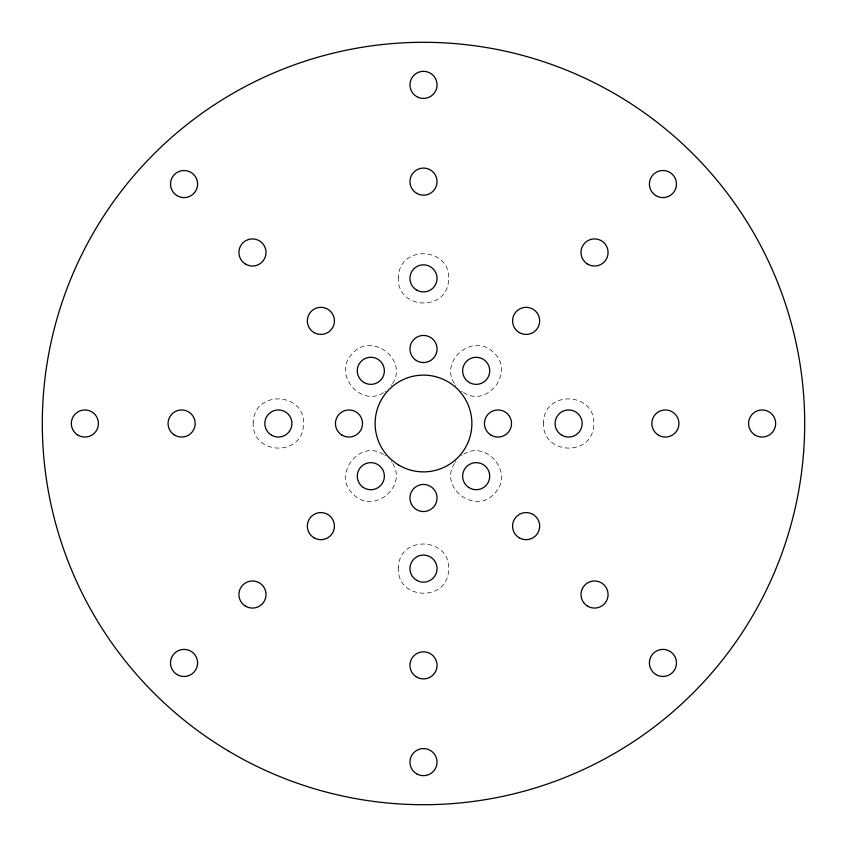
<?xml version="1.0" encoding="UTF-8"?>
<svg xmlns="http://www.w3.org/2000/svg" width="847" height="847" viewBox="0 0 847 847"><rect width="100%" height="100%" fill="white"/><g stroke="black" fill="none" stroke-linecap="round" stroke-linejoin="round"><path stroke-width="0.64" stroke-dasharray="4.24 3.18" d="M392.5 383.553C408.572 359.382 371.155 331.389 352.49 353.601C331.78 373.336 361.034 408.699 384.305 392.066M454.5 463.447C438.428 487.618 475.845 515.611 494.51 493.399C515.22 473.664 485.966 438.301 462.695 454.934M391.176 385.607L391.663 384.887M455.337 462.113L455.824 461.393M385.025 391.568L385.607 391.176M461.393 455.824L461.975 455.432M463.447 392.5C487.618 408.572 515.611 371.155 493.399 352.49C473.664 331.78 438.301 361.034 454.934 384.305M383.553 454.5C359.382 438.428 331.389 475.845 353.601 494.51C373.336 515.22 408.699 485.966 392.066 462.695M461.393 391.176L462.113 391.663M384.887 455.337L385.607 455.824M455.432 385.025L455.824 385.607M391.176 461.393L391.568 461.975M253.242 422.335C251.051 455.061 302.665 457.444 303.501 424.665C305.693 391.939 254.079 389.556 253.242 422.335M398.376 277.213C396.184 309.938 447.788 312.321 448.624 279.542C450.816 246.816 399.212 244.423 398.376 277.213M398.376 567.458C396.184 600.184 447.788 602.577 448.624 569.787C450.816 537.062 399.212 534.679 398.376 567.458M543.499 422.335C541.307 455.061 592.921 457.444 593.758 424.665C595.949 391.939 544.335 389.556 543.499 422.335"/><path stroke-width="1.27" d="M227.843 750.654A381.192 381.192 0 0 0 804.65 429.365A381.192 381.192 0 0 0 238.007 90.481A381.192 381.192 0 0 0 227.843 750.654M398.503 464.918A48.374 48.374 0 0 0 471.864 424.442A48.374 48.374 0 0 0 400.133 381.139A48.374 48.374 0 0 0 398.503 464.918M490.879 435.03A13.541 13.541 0 0 0 511.535 423.902A13.541 13.541 0 0 0 491.578 411.578A13.541 13.541 0 0 0 490.879 435.03M416.385 360.526A13.541 13.541 0 0 0 437.041 349.398A13.541 13.541 0 0 0 417.073 337.074A13.541 13.541 0 0 0 416.385 360.526M341.881 435.03A13.541 13.541 0 0 0 362.537 423.902A13.541 13.541 0 0 0 342.58 411.578A13.541 13.541 0 0 0 341.881 435.03M416.385 509.523A13.541 13.541 0 0 0 437.041 498.396A13.541 13.541 0 0 0 417.073 486.072A13.541 13.541 0 0 0 416.385 509.523M658.606 435.231A13.541 13.541 0 0 0 678.923 423.5A13.541 13.541 0 0 0 658.606 411.769A13.541 13.541 0 0 0 658.606 435.231M754.635 434.786A13.541 13.541 0 0 0 775.64 424.347A13.541 13.541 0 0 0 756.106 411.367A13.541 13.541 0 0 0 754.635 434.786M655.811 195.572A13.541 13.541 0 0 0 676.478 184.477A13.541 13.541 0 0 0 656.541 172.121A13.541 13.541 0 0 0 655.811 195.572M587.394 263.978A13.541 13.541 0 0 0 608.072 252.893A13.541 13.541 0 0 0 588.136 240.527A13.541 13.541 0 0 0 587.394 263.978M416.724 96.6A13.541 13.541 0 0 0 437.041 84.88A13.541 13.541 0 0 0 416.724 73.149A13.541 13.541 0 0 0 416.724 96.6M416.724 193.36A13.541 13.541 0 0 0 437.041 181.629A13.541 13.541 0 0 0 416.724 169.898A13.541 13.541 0 0 0 416.724 193.36M245.334 263.978A13.541 13.541 0 0 0 266.011 252.893A13.541 13.541 0 0 0 246.064 240.527A13.541 13.541 0 0 0 245.334 263.978M176.917 195.572A13.541 13.541 0 0 0 197.595 184.477A13.541 13.541 0 0 0 177.658 172.121A13.541 13.541 0 0 0 176.917 195.572M174.133 434.786A13.541 13.541 0 0 0 195.138 424.347A13.541 13.541 0 0 0 175.604 411.367A13.541 13.541 0 0 0 174.133 434.786M78.104 435.231A13.541 13.541 0 0 0 98.421 423.5A13.541 13.541 0 0 0 78.104 411.769A13.541 13.541 0 0 0 78.104 435.231M245.334 606.039A13.541 13.541 0 0 0 266.011 594.954A13.541 13.541 0 0 0 246.064 582.598A13.541 13.541 0 0 0 245.334 606.039M176.917 674.456A13.541 13.541 0 0 0 197.595 663.37A13.541 13.541 0 0 0 177.658 651.004A13.541 13.541 0 0 0 176.917 674.456M416.004 676.658A13.541 13.541 0 0 0 437.02 666.229A13.541 13.541 0 0 0 417.476 653.238A13.541 13.541 0 0 0 416.004 676.658M416.724 773.851A13.541 13.541 0 0 0 437.041 762.12A13.541 13.541 0 0 0 416.724 750.4A13.541 13.541 0 0 0 416.724 773.851M587.394 606.039A13.541 13.541 0 0 0 608.072 594.954A13.541 13.541 0 0 0 588.136 582.598A13.541 13.541 0 0 0 587.394 606.039M655.811 674.456A13.541 13.541 0 0 0 676.478 663.37A13.541 13.541 0 0 0 656.541 651.004A13.541 13.541 0 0 0 655.811 674.456M519.253 537.792A13.541 13.541 0 0 0 539.666 526.22A13.541 13.541 0 0 0 519.433 514.341A13.541 13.541 0 0 0 519.253 537.792M519.253 332.553A13.541 13.541 0 0 0 539.666 320.981A13.541 13.541 0 0 0 519.433 309.102A13.541 13.541 0 0 0 519.253 332.553M314.015 332.553A13.541 13.541 0 0 0 334.427 320.981A13.541 13.541 0 0 0 314.195 309.102A13.541 13.541 0 0 0 314.015 332.553M314.015 537.792A13.541 13.541 0 0 0 334.427 526.22A13.541 13.541 0 0 0 314.195 514.341A13.541 13.541 0 0 0 314.015 537.792M468.677 487.459A13.541 13.541 0 0 0 489.693 477.03A13.541 13.541 0 0 0 470.159 464.05A13.541 13.541 0 0 0 468.677 487.459M416.724 580.354A13.541 13.541 0 0 0 437.041 568.623A13.541 13.541 0 0 0 416.724 556.892A13.541 13.541 0 0 0 416.724 580.354M561.857 435.231A13.541 13.541 0 0 0 582.175 423.5A13.541 13.541 0 0 0 561.857 411.769A13.541 13.541 0 0 0 561.857 435.231M416.724 290.108A13.541 13.541 0 0 0 437.041 278.377A13.541 13.541 0 0 0 416.724 266.646A13.541 13.541 0 0 0 416.724 290.108M271.601 435.231A13.541 13.541 0 0 0 291.919 423.5A13.541 13.541 0 0 0 271.601 411.769A13.541 13.541 0 0 0 271.601 435.231M469.407 382.548A13.541 13.541 0 0 0 489.725 370.827A13.541 13.541 0 0 0 469.407 359.096A13.541 13.541 0 0 0 469.407 382.548M364.051 382.548A13.541 13.541 0 0 0 384.369 370.827A13.541 13.541 0 0 0 364.051 359.096A13.541 13.541 0 0 0 364.051 382.548M363.331 487.459A13.541 13.541 0 0 0 384.337 477.03A13.541 13.541 0 0 0 364.803 464.05A13.541 13.541 0 0 0 363.331 487.459"/></g></svg>
